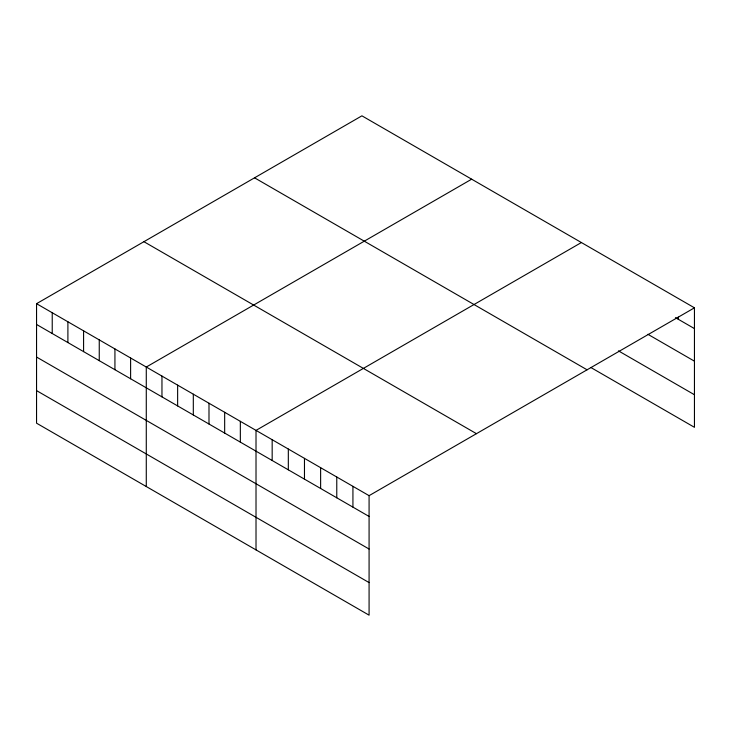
<?xml version="1.0" encoding="UTF-8"?>
<svg xmlns="http://www.w3.org/2000/svg" width="731" height="731" viewBox="0 0 731 731"><rect width="100%" height="100%" fill="white"/><g stroke="black" fill="none" stroke-linecap="round" stroke-linejoin="round"><path stroke-width="1.1" d="M36.55 303.685L369.082 495.664L369.082 615.173L36.55 423.185L36.55 303.685L361.918 115.827L694.45 307.815L694.45 427.315L590.895 367.529M471.659 179.186L146.282 367.035L146.282 486.535M581.392 242.537L256.014 430.395L256.014 549.895M369.082 495.664L694.45 307.815M675.444 317.629L694.45 328.603M647.894 334.295L694.45 361.178M618.444 350.862L694.45 394.74M254.552 177.825L587.075 369.804M143.925 241.696L476.448 433.675M36.55 324.463L369.082 516.452M36.55 357.048L369.082 549.027M36.55 390.61L369.082 582.589M678.295 317.09L678.295 319.273M352.927 486.343L352.927 507.122M336.772 477.014L336.772 497.802M320.626 467.694L320.626 488.472M304.471 458.364L304.471 479.152M288.325 449.044L288.325 469.823M272.17 439.715L272.17 460.503M240.344 421.339L240.344 442.127M224.664 412.293L224.664 433.072M208.993 403.238L208.993 424.026M193.313 394.192L193.313 414.97M177.633 385.136L177.633 405.924M161.962 376.09L161.962 396.869M130.611 357.989L130.611 378.768M114.931 348.934L114.931 369.722M99.252 339.888L99.252 360.666M83.581 330.832L83.581 351.62M67.901 321.786L67.901 342.565M52.23 312.731L52.23 333.519"/></g></svg>
